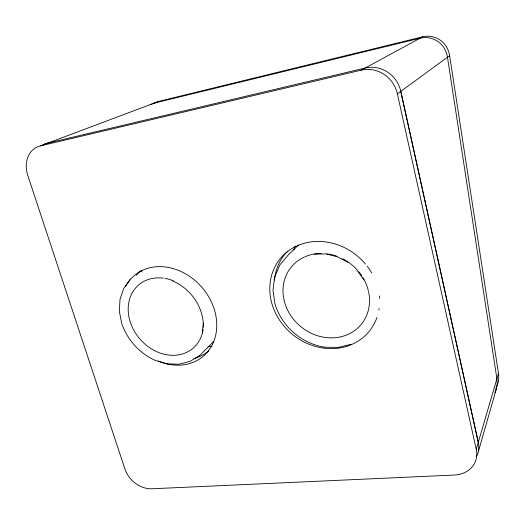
<?xml version="1.0" encoding="UTF-8"?>
<svg xmlns="http://www.w3.org/2000/svg" width="525" height="525" viewBox="0 0 525 525"><rect width="100%" height="100%" fill="white"/><g stroke="black" fill="none" stroke-linecap="round" stroke-linejoin="round"><path stroke-width="0.79" d="M202.296 332.929L203.241 323.046M274.647 277.043L273 290.194L274.897 303.568C281.413 326.091 301.363 343.462 324.463 347.176M478.301 451.835L496.512 388.316A26.204 24.517 38.6 0 0 496.906 378.742L447.477 57.284A26.499 24.563 -57.7 0 0 444.209 48.208C439.451 40.084 429.266 35.798 420.144 38.181L154.179 103.136L150.202 104.724M159.088 101.292L40.366 145.884A26.44 21.158 61.8 0 0 27.812 175.567L124.95 469.101A23.802 18.093 43.3 0 0 151.699 488.782L454.42 475.033A28.409 23.513 24.3 0 0 476.241 449.308L498.468 373.387L449.63 55.709A26.211 24.281 -57.2 0 0 446.401 46.745C441.696 38.712 431.616 34.492 422.599 36.848L159.088 101.292L154.593 103.143M496.512 388.316L494.885 392.72M274.719 276.859L279.818 265.02L288.232 254.979L298.62 244.919M495.803 388.605L498.074 382.85A25.883 24.275 38.1 0 0 498.468 373.387M130.528 279.09L123.808 288.245L120.022 299.237L119.332 311.272L121.721 323.525C127.286 339.787 139.525 353.358 155.216 360.406L167.088 363.864M199.94 355.235L213.813 341.322M476.241 449.308L397.359 93.791L400.733 91.33L478.255 442.411A28.035 23.297 24.1 0 1 476.28 456.835M478.321 442.404L400.805 91.317L449.63 55.709M199.749 355.392L190.148 361.351L178.999 364.212L167.258 363.871M40.366 145.884L361.167 70.173L422.599 36.848M351.041 344.315L338.166 347.465L324.575 347.196M42.532 145.274A26.112 20.993 61.9 0 1 47.631 143.154L365.118 68.047A30.22 29.197 71.8 0 1 400.805 91.324M207.952 346.762L212.028 346.297M314.436 254.139L325.828 253.916L337.194 256.679L347.917 262.251M172.633 280.941C189.564 288.1 202.099 304.73 203.254 323.216M357.085 270.244L364.022 280.088M141.487 270.336L141.967 271.897M361.167 70.173A30.653 29.558 70.5 0 1 397.359 93.791M274.575 280.088A56.674 50.42 39.1 0 1 287.556 251.252M125.462 286.663A53.091 43.739 49 0 1 186.145 274.168A53.091 43.739 49 0 1 214.673 338.966A53.091 43.739 49 0 1 158.209 361.049M376.93 317.461A57.422 50.905 39.2 0 1 298.955 339.091A57.422 50.905 39.2 0 1 281.387 257.335A57.422 50.905 39.2 0 1 365.439 264.009M367.277 266.3A57.422 50.905 39.2 0 1 371.733 272.947M379.332 295.936A57.422 50.905 39.2 0 1 379.529 298.331M379.102 308.523A57.422 50.905 39.2 0 1 378.853 310.052M208.72 350.779A52.441 43.404 49.1 0 1 194.033 358.516M136.224 275.349A52.441 43.404 49.1 0 1 141.127 270.605M42.584 145.261A26.112 21 61.9 0 1 47.683 143.148M199.106 341.033A41.738 34.328 49.1 0 1 134.243 331.039A41.738 34.328 49.1 0 1 163.282 278.145M164.811 278.368A41.738 34.328 49.1 0 1 173.27 280.757M203.549 323.308A41.738 34.328 49.1 0 1 203.418 327.167M203.155 329.431A41.738 34.328 49.1 0 1 202.591 332.358M202.394 333.126A41.738 34.328 49.1 0 1 199.487 340.377M368.517 291.408A45.229 40.103 39 0 1 340.042 336.984A45.229 40.103 39 0 1 286.926 308.615A45.229 40.103 39 0 1 304.251 257.079M304.946 256.771A45.229 40.103 39 0 1 321.175 253.47M326.852 253.831A45.229 40.103 39 0 1 336.768 256.207M342.615 258.733A45.229 40.103 39 0 1 357.256 269.948M358.818 271.766A45.229 40.103 39 0 1 361.692 275.645M362.978 277.666A45.229 40.103 39 0 1 364.147 279.72M364.508 280.416A45.229 40.103 39 0 1 368.327 290.614M293.895 249.815A58.341 52.756 38.1 0 1 295.129 245.969"/></g></svg>
